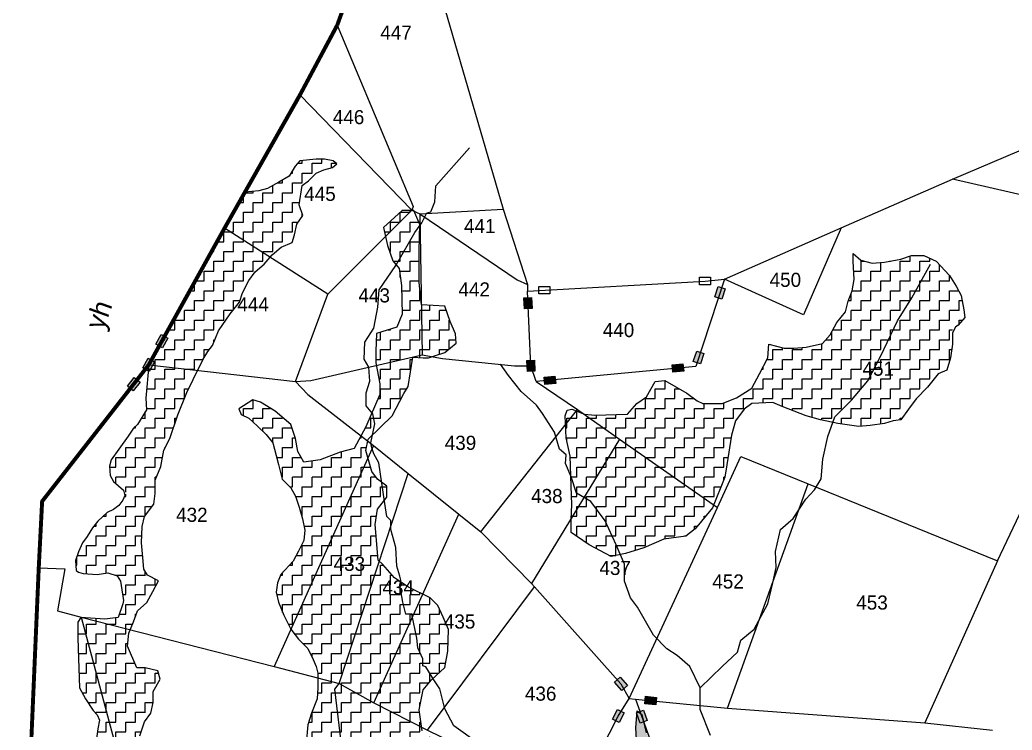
# Model space of a CAD drawing. Header units: metres. Extents: x 287585 to 289459, y 1999646 to 2003273.
# Drawn here: x 288270 to 288782, y 2002233 to 2002599 of the extents above; entities that cross this region are included whole.
import ezdxf
from ezdxf.enums import TextEntityAlignment as Align

# ---------------------------------------------------------------- set-up
doc = ezdxf.new("R2010")
doc.units = ezdxf.units.M
doc.header["$MEASUREMENT"] = 0
for name, color, linetype in [('LINE_WATER', 4, 'Continuous'), ('POLY_HATCH', 12, 'Continuous'), ('POLY_PARCEL', 6, 'Continuous'), ('SYM_STONE', 1, 'Continuous'), ('TEXT_MAPOUT', 7, 'Continuous'), ('TEXT_PARCEL', 7, 'Continuous'), ('V_BOUND_LINE', 7, 'Continuous')]:
    doc.layers.add(name, color=color, linetype=linetype)
doc.styles.add('TEXT_MAP', font='')
doc.styles.get('TEXT_MAP').set_extended_font_data('Kruti Dev 050')
pattern_1 = [(0, (287074.561, 1999435.934), (5.1625404, 5.1625404), [5.16254, -5.16254]), (90, (287079.7237, 1999435.934), (-5.1625404, 5.1625404), [5.16254, -5.16254])]

# ---------------------------------------------------------------- blocks, each defined once
blk = doc.blocks.new('STONESQUAREFILLED')
blk.add_hatch(color=256).paths.add_polyline_path([(0.7, -0.48), (0.7, 0.48), (-0.7, 0.48), (-0.7, -0.48)])
blk.add_lwpolyline([(-0.7, 0.48), (0.7, 0.48), (0.7, -0.48), (-0.7, -0.48)], close=True)
blk = doc.blocks.new('STONESQUARE')
blk.add_lwpolyline([(-0.7, 0.48), (0.7, 0.48), (0.7, -0.48), (-0.7, -0.48)], close=True)
blk = doc.blocks.new('9678')
at = {"layer": 'POLY_HATCH'}
h = blk.add_hatch(dxfattribs=at)
h.set_pattern_fill('ZIGZAG', color=256, scale=41.300323, style=0)
h.set_pattern_definition(pattern_1)
h.paths.add_polyline_path([(288495.49, 2002331.07), (288488.16, 2002335.95), (288482.05, 2002342.87), (288479.61, 2002345.31), (288477.98, 2002364.03), (288479.2, 2002372.17), (288484.06, 2002378.5), (288484.06, 2002384.2), (288479.18, 2002387.86), (288476.33, 2002391.93), (288473.07, 2002402.92), (288474.29, 2002409.03), (288486.91, 2002421.23), (288493.02, 2002433.04), (288495.46, 2002436.7), (288497.91, 2002452.16), (288503.2, 2002451.75), (288506.05, 2002451.75), (288509.72, 2002452.98), (288514.6, 2002454.6), (288520.71, 2002459.49), (288520.3, 2002464.37), (288517.45, 2002470.88), (288514.6, 2002479.02), (288502.38, 2002479.65), (288501.16, 2002491.45), (288501.16, 2002508.13), (288501.57, 2002521.97), (288498.31, 2002529.3), (288492.2, 2002529.3), (288482.43, 2002520.34), (288484.47, 2002510.98), (288487.32, 2002502.84), (288490.57, 2002498.77), (288491.8, 2002489.82), (288492.2, 2002474.76), (288489.35, 2002467.85), (288478.77, 2002464.59), (288478.36, 2002455.23), (288478.36, 2002449.13), (288480.39, 2002438.14), (288480.39, 2002432.44), (288473.06, 2002415.49), (288466.95, 2002404.09), (288459.62, 2002402.06), (288449.04, 2002397.99), (288440.48, 2002396.77), (288437.23, 2002402.47), (288436.01, 2002409.38), (288433.56, 2002416.71), (288425.42, 2002423.63), (288417.68, 2002428.51), (288413.61, 2002429.73), (288406.28, 2002424.85), (288407.5, 2002422), (288411.57, 2002419.96), (288416.05, 2002415.89), (288420.53, 2002411.42), (288424.2, 2002406.94), (288425.83, 2002400.43), (288427.05, 2002395.55), (288429.08, 2002387.82), (288433.56, 2002383.34), (288436.01, 2002378.86), (288438.04, 2002373.17), (288439.67, 2002367.06), (288440.89, 2002360.96), (288440.48, 2002355.67), (288437.63, 2002349.97), (288434.78, 2002344.68), (288428.27, 2002337.76), (288426.64, 2002333.28), (288425.83, 2002328.4), (288427.05, 2002323.11), (288429.9, 2002316.19), (288433.56, 2002308.87), (288437.63, 2002303.58), (288442.52, 2002298.69), (288445.37, 2002293), (288447.81, 2002287.5), (288447.81, 2002277.94), (288447.41, 2002272.24), (288444.53, 2002264.6), (288442.49, 2002258.5), (288441.68, 2002248.73), (288442.49, 2002241.81), (288444.93, 2002234.9), (288449.01, 2002229.61), (288454.3, 2002220.25), (288456.74, 2002214.96), (288459.18, 2002206.41), (288459.59, 2002198.27), (288457.96, 2002191.76), (288454.71, 2002188.51), (288446.15, 2002180.37), (288441.27, 2002176.7), (288437.2, 2002172.63), (288434.75, 2002164.09), (288430.68, 2002159.61), (288428.24, 2002155.95), (288425.8, 2002152.69), (288419.28, 2002151.47), (288411.14, 2002155.14), (288410.73, 2002157.98), (288405.03, 2002158.8), (288398.51, 2002157.58), (288392.41, 2002157.17), (288385.48, 2002159.21), (288381.41, 2002161.24), (288376.53, 2002167.75), (288372.86, 2002172.63), (288371.64, 2002176.3), (288366.35, 2002181.59), (288364.72, 2002186.47), (288363.5, 2002193.8), (288363.09, 2002200.31), (288363.09, 2002205.6), (288362.68, 2002212.51), (288359.02, 2002218.62), (288354.54, 2002223.91), (288350.87, 2002228.39), (288349.25, 2002233.27), (288349.25, 2002239.37), (288352.1, 2002247.11), (288354.13, 2002252.8), (288356.57, 2002260.13), (288359.83, 2002264.6), (288361.05, 2002270.3), (288361.05, 2002276), (288364.72, 2002282.51), (288363.5, 2002286.99), (288356.98, 2002288.61), (288352.5, 2002288.61), (288347.62, 2002300.01), (288348.38, 2002306.75), (288350.83, 2002312.85), (288352.86, 2002318.55), (288357.75, 2002323.03), (288361.01, 2002328.73), (288363.86, 2002334.42), (288358.16, 2002337.27), (288356.12, 2002340.53), (288355.71, 2002346.63), (288354.9, 2002354.36), (288355.31, 2002362.91), (288356.53, 2002368.2), (288361.41, 2002374.71), (288362.23, 2002380.41), (288362.23, 2002387.33), (288365.08, 2002394.65), (288366.71, 2002403.2), (288369.96, 2002409.3), (288374.02, 2002421.72), (288378.91, 2002433.53), (288382.16, 2002440.44), (288387.46, 2002451.02), (288389.9, 2002455.09), (288392.34, 2002458.35), (288395.6, 2002466.08), (288401.71, 2002475.03), (288406.59, 2002481.14), (288408.22, 2002486.02), (288411.48, 2002492.53), (288414.74, 2002497.01), (288419.62, 2002501.08), (288423.7, 2002505.96), (288428.58, 2002510.03), (288434.28, 2002512.47), (288435.5, 2002516.54), (288436.73, 2002522.24), (288439.98, 2002526.72), (288437.95, 2002532.41), (288439.58, 2002542.59), (288442.83, 2002545.03), (288446.9, 2002549.1), (288450.98, 2002550.73), (288455.46, 2002551.95), (288457.9, 2002553.98), (288455.86, 2002555.61), (288451.38, 2002556.42), (288446.9, 2002556.42), (288438.35, 2002555.61), (288435.91, 2002552.76), (288432.65, 2002547.47), (288427.36, 2002544.21), (288421.25, 2002540.96), (288416.77, 2002539.74), (288409.39, 2002538.96), (288398.72, 2002520.11), (288358.76, 2002448.07), (288357.27, 2002430.54), (288357.68, 2002424.44), (288352.8, 2002416.71), (288350.76, 2002414.67), (288347.91, 2002410.6), (288343.02, 2002403.69), (288338.95, 2002397.99), (288338.14, 2002394.73), (288338.54, 2002389.85), (288340.17, 2002386.59), (288347.04, 2002380.79), (288345.06, 2002376.83), (288343.02, 2002373.98), (288340.17, 2002371.94), (288336.92, 2002370.32), (288332.03, 2002365.84), (288329.18, 2002362.18), (288326.33, 2002357.7), (288323.89, 2002354.44), (288321.85, 2002349.56), (288320.22, 2002345.09), (288320.63, 2002339.79), (288321.85, 2002338.98), (288324.29, 2002338.17), (288331.62, 2002337.76), (288337.32, 2002338.57), (288342.21, 2002336.95), (288343.84, 2002334.1), (288344.65, 2002329.62), (288345.51, 2002323.64), (288342.62, 2002314.97), (288335.69, 2002314.16), (288323.07, 2002314.97), (288321.44, 2002312.53), (288321.44, 2002304.39), (288321.85, 2002293.4), (288322.26, 2002277.94), (288325.51, 2002272.24), (288329.59, 2002266.14), (288331.63, 2002263.82), (288332.85, 2002260.97), (288332.04, 2002256.49), (288331.22, 2002251.2), (288328.78, 2002247.13), (288324.71, 2002242.66), (288321.45, 2002239.81), (288317.79, 2002233.3), (288315.75, 2002228.01), (288315.34, 2002223.13), (288318.6, 2002221.9), (288320.64, 2002221.9), (288327.56, 2002223.53), (288332.1, 2002225.8), (288339.37, 2002224.35), (288341.81, 2002221.5), (288343.44, 2002218.24), (288343.85, 2002214.99), (288344.25, 2002209.7), (288343.03, 2002206.03), (288340.59, 2002201.15), (288336.11, 2002196.67), (288333.67, 2002193.42), (288332.45, 2002190.57), (288331.63, 2002184.47), (288332.04, 2002180.4), (288332.04, 2002176.73), (288332.15, 2002169.68), (288333.78, 2002164.39), (288338.67, 2002161.95), (288346.4, 2002158.29), (288358.21, 2002155.03), (288367.58, 2002150.96), (288374.09, 2002145.27), (288377.76, 2002139.16), (288381.01, 2002126.95), (288384.27, 2002124.1), (288401.37, 2002122.48), (288415.22, 2002122.07), (288418.88, 2002122.88), (288424.18, 2002126.14), (288426.21, 2002131.84), (288429.47, 2002142.01), (288436.39, 2002143.23), (288442.5, 2002141.6), (288448.61, 2002139.98), (288454.71, 2002131.84), (288462.45, 2002126.14), (288467.34, 2002127.77), (288473.85, 2002137.13), (288477.11, 2002143.23), (288477.11, 2002147.71), (288480.77, 2002159.92), (288488.51, 2002167.24), (288496.65, 2002169.68), (288507.65, 2002174.57), (288514.98, 2002180.67), (288519.05, 2002187.18), (288522.31, 2002198.17), (288531.26, 2002204.68), (288534.93, 2002214.45), (288533.3, 2002221.36), (288525.97, 2002227.06), (288519.05, 2002231.94), (288513.4, 2002243.58), (288511.77, 2002248.05), (288502.82, 2002255.38), (288501.19, 2002266.36), (288503.22, 2002276.95), (288507.7, 2002282.24), (288514.63, 2002288.75), (288516.25, 2002297.29), (288516.66, 2002308.69), (288513.81, 2002315.2), (288510.96, 2002321.3), (288506.89, 2002325.37)])
h = blk.add_hatch(dxfattribs=at)
h.set_pattern_fill('ZIGZAG', color=256, scale=41.300323, style=0)
h.set_pattern_definition(pattern_1)
h.paths.add_polyline_path([(288662.17, 2002388.98), (288663.17, 2002395.52), (288665.69, 2002411.11), (288667.7, 2002418.66), (288672.24, 2002424.69), (288676.26, 2002427.71), (288687.34, 2002428.22), (288692.37, 2002426.2), (288704.95, 2002421.17), (288712.5, 2002419.16), (288721.57, 2002417.15), (288732.64, 2002415.64), (288738.68, 2002416.14), (288746.23, 2002417.15), (288750.76, 2002418.66), (288754.79, 2002419.16), (288758.81, 2002424.69), (288762.84, 2002430.23), (288768.88, 2002436.27), (288774.42, 2002443.31), (288778.95, 2002445.32), (288780.96, 2002451.86), (288781.97, 2002458.9), (288781.97, 2002466.95), (288784.99, 2002468.97), (288788.51, 2002472.99), (288788.01, 2002477.01), (288786.5, 2002484.56), (288783.98, 2002489.59), (288780.46, 2002495.13), (288773.41, 2002502.67), (288766.87, 2002505.69), (288760.32, 2002505.69), (288754.79, 2002503.68), (288746.23, 2002502.17), (288739.69, 2002501.67), (288733.65, 2002503.17), (288729.62, 2002506.7), (288729.62, 2002502.67), (288730.12, 2002493.11), (288729.12, 2002487.08), (288727.1, 2002481.54), (288725.59, 2002476.01), (288721.06, 2002470.47), (288717.54, 2002463.93), (288713.51, 2002459.41), (288704.95, 2002457.39), (288698.41, 2002456.89), (288693.38, 2002456.89), (288685.32, 2002458.9), (288684.82, 2002451.86), (288680.29, 2002443.31), (288676.26, 2002435.76), (288668.21, 2002430.73), (288660.66, 2002427.71), (288650.59, 2002427.71), (288647.57, 2002429.22), (288642.03, 2002433.25), (288630.46, 2002439.79), (288625.42, 2002439.28), (288620.89, 2002431.23), (288615.86, 2002427.71), (288610.82, 2002422.18), (288593.71, 2002421.68), (288588.17, 2002422.18), (288581.63, 2002424.69), (288579.11, 2002424.19), (288578.11, 2002421.17), (288578.61, 2002409.6), (288580.62, 2002400.04), (288581.13, 2002384.45), (288581.63, 2002374.39), (288581.13, 2002366.84), (288581.13, 2002359.8), (288590.69, 2002353.26), (288602.27, 2002347.22), (288609.82, 2002348.73), (288619.38, 2002351.75), (288629.95, 2002356.28), (288641.53, 2002357.79), (288646.56, 2002361.81), (288655.62, 2002372.88)])
h = blk.add_hatch(dxfattribs=at)
h.set_pattern_fill('ZIGZAG', color=256, scale=41.300323, style=0)
h.set_pattern_definition(pattern_1)
h.paths.add_polyline_path([(288958.32, 2002208.37), (288953.7, 2002214.92), (288948.31, 2002222.61), (288941.26, 2002236.58), (288939.34, 2002230.04), (288936.26, 2002226.96), (288931.64, 2002224.26), (288926.24, 2002223.49), (288918.54, 2002223.88), (288912.38, 2002226.19), (288905.83, 2002228.88), (288897.36, 2002231.96), (288892.74, 2002232.35), (288890.05, 2002230.42), (288886.96, 2002226.19), (288881.96, 2002223.88), (288876.18, 2002222.72), (288867.71, 2002222.72), (288856.16, 2002225.8), (288846.14, 2002228.5), (288836.9, 2002230.04), (288826.5, 2002230.81), (288816.88, 2002230.04), (288808.02, 2002228.11), (288798.01, 2002228.11), (288793, 2002225.8), (288785.68, 2002220.8), (288772.21, 2002220.03), (288760.65, 2002221.57), (288750.25, 2002225.03), (288746.4, 2002229.27), (288743.71, 2002233.12), (288739.65, 2002240.05), (288737.34, 2002236.2), (288733.87, 2002233.5), (288730.02, 2002231.19), (288727.32, 2002230.81), (288720.78, 2002230.42), (288716.93, 2002228.11), (288710.77, 2002225.8), (288701.14, 2002225.42), (288693.82, 2002227.34), (288689.2, 2002229.65), (288682.27, 2002231.19), (288681.11, 2002223.88), (288676.11, 2002220.03), (288664.94, 2002219.26), (288645.3, 2002222.73), (288634.9, 2002230.42), (288631.05, 2002233.89), (288627.97, 2002241.97), (288620.65, 2002254.29), (288618.34, 2002263.91), (288616.03, 2002265.83), (288615.26, 2002256.98), (288616.03, 2002244.66), (288616.42, 2002233.12), (288616.8, 2002225.8), (288615.26, 2002219.26), (288613.72, 2002215.41), (288610.26, 2002211.18), (288604.86, 2002208.87), (288602.55, 2002207.72), (288597.93, 2002208.49), (288598.7, 2002204.64), (288599.47, 2002199.63), (288599.47, 2002189.24), (288599.02, 2002181.73), (288598.25, 2002176.73), (288594.01, 2002175.19), (288587.85, 2002177.11), (288583.23, 2002175.96), (288585.16, 2002169.8), (288585.93, 2002160.56), (288578.23, 2002159.02), (288571.68, 2002161.33), (288567.83, 2002159.79), (288570.14, 2002149.79), (288570.52, 2002145.17), (288569.75, 2002142.09), (288567.06, 2002140.93), (288564.75, 2002139.78), (288563.59, 2002138.62), (288565.9, 2002135.93), (288569.37, 2002133.24), (288571.68, 2002128.62), (288571.68, 2002123.61), (288570.52, 2002120.15), (288568.6, 2002114.76), (288566.86, 2002109.57), (288561.67, 2002104.37), (288556.66, 2002102.45), (288553.58, 2002102.45), (288550.88, 2002101.68), (288553.96, 2002097.83), (288558.97, 2002092.05), (288560.13, 2002084.74), (288559.36, 2002077.43), (288555.46, 2002072.98), (288550.5, 2002072.43), (288537.4, 2002075.12), (288540.87, 2002070.89), (288547.03, 2002067.81), (288552.81, 2002066.27), (288556.27, 2002065.5), (288561.28, 2002064.73), (288562.82, 2002059.73), (288562.05, 2002053.95), (288560.13, 2002047.41), (288552.81, 2002044.72), (288546.65, 2002043.95), (288530.86, 2002043.95), (288521.94, 2002041.02), (288512.31, 2002032.94), (288509.61, 2002027.17), (288507.3, 2002020.62), (288506.53, 2002013.31), (288510.77, 2002008.69), (288514.23, 2002006), (288523.09, 2002002.92), (288526.17, 2001999.46), (288527.71, 2001995.22), (288525.4, 2001991.37), (288520.01, 2001987.53), (288515, 2001984.06), (288513.85, 2001980.98), (288520.39, 2001970.98), (288522.71, 2001963.28), (288523.86, 2001954.43), (288522.32, 2001948.27), (288519.24, 2001943.65), (288510.77, 2001942.5), (288497.29, 2001942.11), (288493.82, 2001942.88), (288486.12, 2001943.65), (288473.41, 2001946.34), (288468.79, 2001947.11), (288470.72, 2001941.73), (288472.64, 2001935.18), (288472.64, 2001926.72), (288469.56, 2001919.4), (288466.87, 2001919.02), (288459.55, 2001924.41), (288453.39, 2001933.26), (288451.08, 2001943.65), (288447.61, 2001949.04), (288442.6, 2001950.19), (288439.14, 2001946.34), (288432.59, 2001941.73), (288429.51, 2001940.19), (288426.05, 2001940.57), (288423.74, 2001942.88), (288420.65, 2001945.96), (288419.45, 2001943.16), (288417.14, 2001941.24), (288414.83, 2001938.16), (288412.9, 2001934.69), (288407.89, 2001932), (288405.2, 2001929.3), (288401.35, 2001925.46), (288401.73, 2001920.84), (288403.66, 2001913.91), (288404.43, 2001909.68), (288414.06, 2001904.29), (288421.76, 2001898.13), (288429.46, 2001898.51), (288436.97, 2001902.72), (288451.22, 2001904.65), (288458.15, 2001905.42), (288471.63, 2001903.88), (288483.56, 2001898.49), (288488.57, 2001892.33), (288495.89, 2001881.17), (288506.28, 2001873.09), (288513.6, 2001869.62), (288521.3, 2001867.31), (288537.48, 2001870.39), (288545.56, 2001871.16), (288552.88, 2001876.55), (288552.88, 2001886.56), (288552.88, 2001891.95), (288553.27, 2001903.88), (288552.11, 2001910.03), (288550.19, 2001915.42), (288550.19, 2001921.2), (288556.35, 2001921.97), (288562.51, 2001921.97), (288574.06, 2001921.97), (288581.38, 2001921.58), (288591.39, 2001923.12), (288596.78, 2001924.28), (288602.17, 2001925.43), (288606.02, 2001928.51), (288609.88, 2001933.51), (288611.8, 2001937.36), (288613.73, 2001941.59), (288616.42, 2001945.06), (288616.42, 2001953.14), (288616.42, 2001957.37), (288614.81, 2001964.14), (288611.73, 2001970.29), (288603.64, 2001978.38), (288599.41, 2001981.84), (288594.4, 2001989.92), (288591.32, 2001999.16), (288589.01, 2002004.93), (288586.31, 2002014.94), (288584, 2002023.41), (288581.69, 2002028.8), (288579, 2002034.57), (288576.3, 2002038.8), (288573.61, 2002042.65), (288571.68, 2002049.19), (288569.55, 2002056.1), (288571.3, 2002061.89), (288572.45, 2002066.9), (288580.15, 2002069.59), (288586.31, 2002069.21), (288591.71, 2002063.05), (288600.18, 2002062.66), (288604.8, 2002063.82), (288610.96, 2002066.13), (288616.35, 2002066.51), (288619.05, 2002068.05), (288621.36, 2002071.52), (288624.82, 2002075.37), (288628.29, 2002081.14), (288628.3, 2002089.79), (288624.06, 2002097.49), (288619.44, 2002101.73), (288614.05, 2002105.19), (288611.35, 2002108.27), (288608.27, 2002111.73), (288605.58, 2002119.81), (288602.5, 2002125.2), (288598.26, 2002134.44), (288594.03, 2002138.67), (288588.63, 2002145.99), (288587.09, 2002155.99), (288589.4, 2002161), (288590.94, 2002164.08), (288597.11, 2002166.38), (288608.66, 2002164.85), (288615.59, 2002162.54), (288626.37, 2002160.23), (288636.63, 2002158.34), (288643.95, 2002156.8), (288646.26, 2002157.57), (288648.96, 2002166.42), (288648.96, 2002174.12), (288649.39, 2002188.33), (288658.58, 2002199.52), (288666.67, 2002201.06), (288671.68, 2002200.68), (288680.53, 2002197.98), (288685.15, 2002195.29), (288687.85, 2002191.44), (288690.55, 2002185.67), (288694.01, 2002180.67), (288696.71, 2002172.2), (288700.17, 2002163.73), (288709.42, 2002153.34), (288715.96, 2002148.72), (288727.52, 2002147.95), (288735.22, 2002151.41), (288738.68, 2002156.42), (288741.38, 2002161.42), (288747.93, 2002170.66), (288752.16, 2002174.89), (288757.55, 2002181.82), (288764.87, 2002186.82), (288769.11, 2002186.44), (288774.5, 2002180.67), (288774.88, 2002175.66), (288773.34, 2002171.43), (288771.03, 2002163.35), (288767.57, 2002160.65), (288763.71, 2002156.42), (288766.03, 2002149.11), (288771.42, 2002139.1), (288770.65, 2002131.79), (288766.41, 2002125.24), (288766.41, 2002117.93), (288767.24, 2002109.67), (288772.24, 2002100.82), (288780.33, 2002094.28), (288784.95, 2002091.97), (288790.73, 2002088.12), (288793.43, 2002080.04), (288793.81, 2002075.03), (288793.04, 2002064.64), (288792.27, 2002059.25), (288789.19, 2002053.86), (288786.88, 2002051.94), (288784.57, 2002048.09), (288784.95, 2002044.24), (288787.26, 2002040.01), (288789.19, 2002036.54), (288790.34, 2002029.62), (288789.19, 2002026.15), (288788.42, 2002020), (288789.96, 2002018.46), (288794.97, 2002017.69), (288801.13, 2002018.46), (288806.9, 2002021.92), (288808.06, 2002022.69), (288807.29, 2002031.93), (288806.9, 2002049.63), (288807.29, 2002056.17), (288807.67, 2002061.18), (288809.98, 2002066.95), (288815.38, 2002075.42), (288826.16, 2002081.19), (288836.94, 2002088.89), (288843.18, 2002095.22), (288843.95, 2002098.68), (288844.33, 2002104.46), (288846.26, 2002111.38), (288849.72, 2002116.39), (288852.03, 2002120.24), (288855.5, 2002122.55), (288860.12, 2002124.47), (288864.74, 2002129.86), (288865.51, 2002134.09), (288868.59, 2002141.4), (288873.22, 2002144.48), (288877.07, 2002148.72), (288876.68, 2002151.03), (288880.53, 2002153.72), (288884.46, 2002153.72), (288890.93, 2002151.03), (288894.01, 2002146.79), (288902.1, 2002143.71), (288912.5, 2002139.1), (288924.05, 2002134.86), (288928.28, 2002132.55), (288934.45, 2002131.4), (288937.91, 2002132.17), (288940.99, 2002133.71), (288947.15, 2002138.33), (288953.7, 2002143.71), (288960.63, 2002149.87), (288963.71, 2002154.87), (288965.25, 2002159.49), (288966.41, 2002170.27), (288967.95, 2002180.28), (288968.33, 2002189.9), (288964.48, 2002196.44)])
at = {"layer": 'LINE_WATER'}
for points in [[(288480.03, 2002487.64), (288488.81, 2002500.47), (288498.88, 2002517.72), (288502.55, 2002522.96), (288505.17, 2002528.21), (288507.27, 2002528.73), (288509.37, 2002533.98), (288509.89, 2002542.37), (288527.73, 2002562.3)], [(288654.48, 2002252.86), (288649.13, 2002266.67), (288649.08, 2002278.09), (288660.67, 2002289.22), (288668.7, 2002296.8), (288670.48, 2002303.04), (288677.61, 2002308.83), (288684.75, 2002322.19), (288687.42, 2002333.33), (288689.2, 2002341.35), (288688.76, 2002349.82), (288691.43, 2002361.4), (288698.12, 2002367.2), (288704.81, 2002377.44), (288709.27, 2002382.34), (288712.83, 2002388.14), (288713.72, 2002398.38), (288716.4, 2002410.41), (288719.97, 2002420.66), (288728.88, 2002429.57), (288737.43, 2002439.64), (288744.11, 2002452.56), (288753.03, 2002471.27), (288760.61, 2002483.3), (288770.42, 2002501.13)], [(288532.45, 2002248.64), (288519.34, 2002258.08), (288514.61, 2002267), (288511.99, 2002277.49), (288508.84, 2002282.21), (288504.65, 2002289.03), (288503.08, 2002289.55), (288503.08, 2002293.22), (288500.45, 2002298.99), (288499.93, 2002304.24), (288497.31, 2002316.83), (288494.16, 2002316.83), (288492.59, 2002323.12), (288491.01, 2002332.04), (288491.54, 2002334.66), (288491.01, 2002336.76), (288489.44, 2002342), (288488.91, 2002351.97), (288486.29, 2002361.41), (288486.29, 2002366.13), (288484.19, 2002368.23), (288483.14, 2002375.05), (288480, 2002396.55), (288477.37, 2002401.27), (288476.33, 2002404.42), (288475.8, 2002407.04), (288477.9, 2002417.01), (288476.85, 2002422.26), (288473.18, 2002426.45), (288473.18, 2002433.27), (288475.28, 2002439.56), (288474.75, 2002446.91), (288472.13, 2002451.1), (288472.65, 2002460.02), (288477.37, 2002467.36), (288479.47, 2002478.38), (288480.03, 2002487.64)], [(288649.08, 2002278.09), (288643.68, 2002289.24), (288636.99, 2002295.03), (288631.64, 2002298.59), (288624.51, 2002305.72), (288616.04, 2002320.43), (288612.47, 2002325.33), (288609.35, 2002334.24), (288609.35, 2002343.15), (288604.89, 2002353.4), (288599.1, 2002365.87), (288591.52, 2002376.12), (288583.94, 2002380.58), (288581.26, 2002389.04), (288578.14, 2002396.17), (288578.59, 2002400.63), (288575.02, 2002403.75), (288572.35, 2002412.66), (288566.11, 2002422.46), (288562.98, 2002426.91), (288554.96, 2002434.04), (288548.27, 2002442.51), (288543.92, 2002448.4)]]:
    blk.add_lwpolyline(points, dxfattribs=at)
at = {"layer": 'POLY_HATCH'}
for points in [[(288502.82, 2002255.38), (288501.19, 2002266.36), (288503.22, 2002276.95), (288507.7, 2002282.24), (288514.63, 2002288.75), (288516.25, 2002297.29), (288516.66, 2002308.69), (288513.81, 2002315.2), (288510.96, 2002321.3), (288506.89, 2002325.37), (288495.49, 2002331.07), (288488.16, 2002335.95), (288482.05, 2002342.87), (288479.61, 2002345.31), (288477.98, 2002364.03), (288479.2, 2002372.17), (288484.06, 2002378.5), (288484.06, 2002384.2), (288479.18, 2002387.86), (288476.33, 2002391.93), (288473.07, 2002402.92), (288474.29, 2002409.03), (288486.91, 2002421.23), (288493.02, 2002433.04), (288495.46, 2002436.7), (288497.91, 2002452.16), (288503.2, 2002451.75), (288506.05, 2002451.75), (288509.72, 2002452.98), (288514.6, 2002454.6), (288520.71, 2002459.49), (288520.3, 2002464.37), (288517.45, 2002470.88), (288514.6, 2002479.02), (288502.38, 2002479.65), (288501.16, 2002491.45), (288501.16, 2002508.13), (288501.57, 2002521.97), (288498.31, 2002529.3), (288492.2, 2002529.3), (288482.43, 2002520.34), (288484.47, 2002510.98), (288487.32, 2002502.84), (288490.57, 2002498.77), (288491.8, 2002489.82), (288492.2, 2002474.76), (288489.35, 2002467.85), (288478.77, 2002464.59), (288478.36, 2002455.23), (288478.36, 2002449.13), (288480.39, 2002438.14), (288480.39, 2002432.44), (288473.06, 2002415.49), (288466.95, 2002404.09), (288459.62, 2002402.06), (288449.04, 2002397.99), (288440.48, 2002396.77), (288437.23, 2002402.47), (288436.01, 2002409.38), (288433.56, 2002416.71), (288425.42, 2002423.63), (288417.68, 2002428.51), (288413.61, 2002429.73), (288406.28, 2002424.85), (288407.5, 2002422), (288411.57, 2002419.96), (288416.05, 2002415.89), (288420.53, 2002411.42), (288424.2, 2002406.94), (288425.83, 2002400.43), (288427.05, 2002395.55), (288429.08, 2002387.82), (288433.56, 2002383.34), (288436.01, 2002378.86), (288438.04, 2002373.17), (288439.67, 2002367.06), (288440.89, 2002360.96), (288440.48, 2002355.67), (288437.63, 2002349.97), (288434.78, 2002344.68), (288428.27, 2002337.76), (288426.64, 2002333.28), (288425.83, 2002328.4), (288427.05, 2002323.11), (288429.9, 2002316.19), (288433.56, 2002308.87), (288437.63, 2002303.58), (288442.52, 2002298.69), (288445.37, 2002293), (288447, 2002289.33), (288447.81, 2002285.67), (288447.81, 2002277.94), (288447.41, 2002272.24), (288444.53, 2002264.6), (288442.49, 2002258.5), (288441.68, 2002248.73)], [(288354.13, 2002252.8), (288356.57, 2002260.13), (288359.83, 2002264.6), (288361.05, 2002270.3), (288361.05, 2002276), (288364.72, 2002282.51), (288363.5, 2002286.99), (288356.98, 2002288.61), (288352.5, 2002288.61), (288347.62, 2002300.01), (288348.38, 2002306.75), (288350.83, 2002312.85), (288352.86, 2002318.55), (288357.75, 2002323.03), (288361.01, 2002328.73), (288363.86, 2002334.42), (288358.16, 2002337.27), (288356.12, 2002340.53), (288355.71, 2002346.63), (288354.9, 2002354.36), (288355.31, 2002362.91), (288356.53, 2002368.2), (288361.41, 2002374.71), (288362.23, 2002380.41), (288362.23, 2002387.33), (288365.08, 2002394.65), (288366.71, 2002403.2), (288369.96, 2002409.3), (288374.02, 2002421.72), (288378.91, 2002433.53), (288382.16, 2002440.44), (288387.46, 2002451.02), (288389.9, 2002455.09), (288392.34, 2002458.35), (288395.6, 2002466.08), (288401.71, 2002475.03), (288406.59, 2002481.14), (288408.22, 2002486.02), (288411.48, 2002492.53), (288414.74, 2002497.01), (288419.62, 2002501.08), (288423.7, 2002505.96), (288428.58, 2002510.03), (288434.28, 2002512.47), (288435.5, 2002516.54), (288436.73, 2002522.24), (288439.98, 2002526.72), (288437.95, 2002532.41), (288439.58, 2002542.59), (288442.83, 2002545.03), (288446.9, 2002549.1), (288450.98, 2002550.73), (288455.46, 2002551.95), (288457.9, 2002553.98), (288455.86, 2002555.61), (288451.38, 2002556.42), (288446.9, 2002556.42), (288438.35, 2002555.61), (288435.91, 2002552.76), (288432.65, 2002547.47), (288427.36, 2002544.21), (288421.25, 2002540.96), (288416.77, 2002539.74), (288409.39, 2002538.96), (288398.72, 2002520.11), (288358.76, 2002448.07), (288357.27, 2002430.54), (288357.68, 2002424.44), (288352.8, 2002416.71), (288350.76, 2002414.67), (288347.91, 2002410.6), (288343.02, 2002403.69), (288338.95, 2002397.99), (288338.14, 2002394.73), (288338.54, 2002389.85), (288340.17, 2002386.59), (288345.47, 2002382.12), (288346.28, 2002379.27), (288345.06, 2002376.83), (288343.02, 2002373.98), (288340.17, 2002371.94), (288336.92, 2002370.32), (288332.03, 2002365.84), (288329.18, 2002362.18), (288326.33, 2002357.7), (288323.89, 2002354.44), (288321.85, 2002349.56), (288320.22, 2002345.09), (288320.63, 2002339.79), (288321.85, 2002338.98), (288324.29, 2002338.17), (288331.62, 2002337.76), (288337.32, 2002338.57), (288342.21, 2002336.95), (288343.84, 2002334.1), (288344.65, 2002329.62), (288345.47, 2002323.92), (288345.06, 2002322.3), (288342.62, 2002314.97), (288335.69, 2002314.16), (288323.07, 2002314.97), (288321.44, 2002312.53), (288321.44, 2002304.39), (288321.85, 2002293.4), (288322.26, 2002277.94), (288325.51, 2002272.24), (288329.59, 2002266.14), (288331.63, 2002263.82), (288332.85, 2002260.97), (288332.04, 2002256.49), (288331.22, 2002251.2)], [(288685.32, 2002458.9), (288693.38, 2002456.89), (288698.41, 2002456.89), (288704.95, 2002457.39), (288713.51, 2002459.41), (288717.54, 2002463.93), (288721.06, 2002470.47), (288725.59, 2002476.01), (288727.1, 2002481.54), (288729.12, 2002487.08), (288730.12, 2002493.11), (288729.62, 2002502.67), (288729.62, 2002506.7), (288733.65, 2002503.17), (288739.69, 2002501.67), (288746.23, 2002502.17), (288754.79, 2002503.68), (288760.32, 2002505.69), (288766.87, 2002505.69), (288773.41, 2002502.67), (288780.46, 2002495.13), (288783.98, 2002489.59), (288786.5, 2002484.56), (288788.01, 2002477.01), (288788.51, 2002472.99), (288784.99, 2002468.97), (288783.48, 2002467.96), (288781.97, 2002464.94), (288781.97, 2002458.9), (288780.96, 2002451.86), (288778.95, 2002445.32), (288774.42, 2002443.31), (288768.88, 2002436.27), (288762.84, 2002430.23), (288758.81, 2002424.69), (288754.79, 2002419.16), (288750.76, 2002418.66), (288746.23, 2002417.15), (288738.68, 2002416.14), (288732.64, 2002415.64), (288721.57, 2002417.15), (288712.5, 2002419.16), (288704.95, 2002421.17), (288692.37, 2002426.2), (288687.34, 2002428.22), (288676.26, 2002427.71), (288672.24, 2002424.69), (288667.7, 2002418.66), (288665.69, 2002411.11), (288663.17, 2002395.52), (288662.17, 2002388.98), (288655.62, 2002372.88), (288646.56, 2002361.81), (288641.53, 2002357.79), (288629.95, 2002356.28), (288619.38, 2002351.75), (288609.82, 2002348.73), (288602.27, 2002347.22), (288590.69, 2002353.26), (288581.13, 2002359.8), (288581.13, 2002366.84), (288581.63, 2002374.39), (288581.13, 2002384.45), (288580.62, 2002400.04), (288578.61, 2002409.6), (288578.11, 2002421.17), (288579.11, 2002424.19), (288581.63, 2002424.69), (288588.17, 2002422.18), (288593.71, 2002421.68), (288610.82, 2002422.18), (288615.86, 2002427.71), (288620.89, 2002431.23), (288625.42, 2002439.28), (288630.46, 2002439.79), (288642.03, 2002433.25), (288647.57, 2002429.22), (288650.59, 2002427.71), (288660.66, 2002427.71), (288668.21, 2002430.73), (288676.26, 2002435.76), (288680.29, 2002443.31), (288684.82, 2002451.86), (288685.32, 2002458.9)], [(288616.03, 2002244.66), (288615.26, 2002256.98), (288616.03, 2002265.83), (288618.34, 2002263.91), (288620.65, 2002254.29)]]:
    blk.add_lwpolyline(points, dxfattribs=at)
at = {"layer": 'POLY_PARCEL'}
for points in [[(288490.18, 2002717.32), (288496.08, 2002699.65), (288545.33, 2002530.01)], [(288458.04, 2002626.98), (288497.93, 2002531.52), (288497.28, 2002529.53)], [(288497.28, 2002529.53), (288438.42, 2002590.25)], [(288781.95, 2002545.81), (288851.04, 2002575.2)], [(288723.3, 2002520.19), (288781.95, 2002545.81)], [(288886.77, 2002521.79), (288781.95, 2002545.81)], [(288501.51, 2002527.63), (288545.33, 2002530.01)], [(288545.33, 2002530.01), (288558.18, 2002490.44)], [(288453.02, 2002485.29), (288497.28, 2002529.53)], [(288497.28, 2002529.53), (288501.51, 2002527.63)], [(288501.51, 2002527.63), (288552.7, 2002492.82), (288558.18, 2002490.44)], [(288501.51, 2002527.63), (288502.67, 2002453.31)], [(288453.02, 2002485.29), (288398.72, 2002520.11)], [(288723.3, 2002520.19), (288703.59, 2002474.51), (288662, 2002493.27)], [(288662, 2002493.27), (288723.3, 2002520.19)], [(288805.62, 2002344.97), (288830.52, 2002397.36), (288886.77, 2002521.79)], [(288558.18, 2002486.9), (288651.73, 2002492.21), (288662, 2002493.27)], [(288558.18, 2002490.44), (288558.18, 2002486.9)], [(288662, 2002493.27), (288646.77, 2002447.31), (288562.74, 2002439.24)], [(288435.98, 2002439.26), (288453.02, 2002485.29)], [(288560.04, 2002447.61), (288558.18, 2002486.9)], [(288435.98, 2002439.26), (288444.05, 2002439.86), (288502.67, 2002453.31)], [(288502.67, 2002453.31), (288513.43, 2002451.52), (288551.41, 2002447.63), (288560.04, 2002447.61)], [(288358.76, 2002448.07), (288435.98, 2002439.26)], [(288562.74, 2002439.24), (288560.04, 2002447.61)], [(288435.98, 2002439.26), (288442.64, 2002432.51), (288477.04, 2002405.61)], [(288562.74, 2002439.24), (288584.46, 2002424.53)], [(288533.56, 2002360.17), (288584.46, 2002424.53)], [(288584.46, 2002424.53), (288606.63, 2002409.03)], [(288477.04, 2002405.61), (288424.89, 2002289.22)], [(288477.04, 2002405.61), (288495.31, 2002390.92)], [(288606.63, 2002409.03), (288560.26, 2002332.92)], [(288606.63, 2002409.03), (288658.17, 2002373)], [(288658.17, 2002373), (288670.59, 2002399.89), (288706, 2002385.49)], [(288458.98, 2002280.25), (288495.31, 2002390.92)], [(288495.31, 2002390.92), (288522.06, 2002369.42)], [(288663.43, 2002267.35), (288706, 2002385.49)], [(288706, 2002385.49), (288805.62, 2002344.97)], [(288477.22, 2002270.09), (288522.06, 2002369.42)], [(288522.06, 2002369.42), (288533.56, 2002360.17)], [(288611.69, 2002272.43), (288658.17, 2002373)], [(288533.56, 2002360.17), (288560.26, 2002332.92)], [(288805.62, 2002344.97), (288767.37, 2002259.59)], [(288300.88, 2002341.27), (288314.68, 2002340.61), (288310.72, 2002318.61), (288323.21, 2002315.22)], [(288560.26, 2002332.92), (288561.97, 2002331.18)], [(288505.63, 2002255.74), (288561.97, 2002331.18)], [(288561.97, 2002331.18), (288607.43, 2002280.07), (288611.69, 2002272.43)], [(288323.21, 2002315.22), (288355.71, 2002193.61)], [(288323.21, 2002315.22), (288424.89, 2002289.22)], [(288424.89, 2002289.22), (288458.98, 2002280.25)], [(288470.16, 2002157.36), (288470.86, 2002160.53), (288456.77, 2002277.38), (288458.98, 2002280.25)], [(288458.98, 2002280.25), (288477.22, 2002270.09)], [(288477.22, 2002270.09), (288505.63, 2002255.74)], [(288582.98, 2002218.03), (288606.01, 2002263.16), (288611.69, 2002272.43)], [(288611.69, 2002272.43), (288614.99, 2002272.11)], [(288614.99, 2002272.11), (288642.87, 2002194.95)], [(288614.99, 2002272.11), (288663.43, 2002267.35)], [(288663.43, 2002267.35), (288767.37, 2002259.59)], [(288767.37, 2002259.59), (288802.96, 2002255.7)], [(288505.63, 2002255.74), (288582.98, 2002218.03)]]:
    blk.add_lwpolyline(points, dxfattribs=at)
at = {"layer": 'V_BOUND_LINE', "const_width": 2.07}
for points in [[(288458.04, 2002626.98), (288484.83, 2002701.27), (288490.18, 2002717.32)], [(288438.42, 2002590.25), (288458.04, 2002626.98)], [(288398.72, 2002520.11), (288438.42, 2002590.25)], [(288358.76, 2002448.07), (288398.72, 2002520.11)], [(288300.88, 2002341.27), (288302.66, 2002376.22), (288358.76, 2002448.07)], [(288291.96, 2002227.01), (288291.96, 2002232.35), (288296.95, 2002250.19), (288300.88, 2002341.27)]]:
    blk.add_lwpolyline(points, dxfattribs=at)
at = {"layer": 'SYM_STONE', "xscale": 4.130032322857219, "yscale": 4.130032322857219, "zscale": 4.130032322857219}
for p in [(288651.73, 2002492.21), (288567.02, 2002487.4)]:
    blk.add_blockref('STONESQUARE', p, dxfattribs=at)
at = {"layer": 'SYM_STONE'}
for p, xscale, yscale, zscale, rotation in [((288659.58, 2002485.96), 4.130032322857219, 4.130032322857219, 4.130032322857219, 251.6661155394638), ((288558.48, 2002480.61), 4.130032322857219, 4.130032322857219, 4.130032322857219, 272.7177559268904), ((288365.69, 2002460.57), 4.130032322857219, 4.130032322857219, 4.130032322857219, 60.9807354154901), ((288358.76, 2002448.07), 4.130032322857219, 4.130032322857219, 4.130032322857219, 60.98073541549012), ((288648.31, 2002451.94), 4.130032322857219, 4.130032322857219, 4.130032322857219, 71.66611553946362), ((288560.04, 2002447.61), 4.130032322857219, 4.130032322857219, 4.130032322857219, 92.71775592689097), ((288637.39, 2002446.41), 4.130032322857218, 4.130032322857218, 4.130032322857218, 185.4855544721525), ((288350.88, 2002437.99), 4.130032322857219, 4.130032322857219, 4.130032322857219, 232.0236566176384), ((288570, 2002439.94), 4.130032322857219, 4.130032322857219, 4.130032322857219, 5.48555447215183), ((288607.43, 2002280.07), 4.130032322857219, 4.130032322857219, 4.130032322857219, 131.6485982914828), ((288623.11, 2002271.31), 4.130032322857219, 4.130032322857219, 4.130032322857219, 354.3907536214296), ((288606.01, 2002263.16), 4.130032322857219, 4.130032322857219, 4.130032322857219, 242.9691607763177), ((288618.36, 2002262.77), 4.130032322857218, 4.130032322857218, 4.130032322857218, 289.8684439807647)]:
    blk.add_blockref('STONESQUAREFILLED', p, dxfattribs=dict(at, xscale=xscale, yscale=yscale, zscale=zscale, rotation=rotation))
at = {"layer": 'TEXT_MAPOUT', "style": 'TEXT_MAP'}
blk.add_text('yh     ', height=10.325, rotation=70.339, dxfattribs=at).set_placement((288334.89, 2002465.92))
at = {"layer": 'TEXT_PARCEL', "style": 'TEXT_MAP'}
for s, p in [('447', (288488.99, 2002623.07)), ('446', (288464.01, 2002578.56)), ('445', (288448.94, 2002538.1)), ('441', (288533.09, 2002521.2)), ('450', (288693.98, 2002492.87)), ('443', (288477.49, 2002484.68)), ('442', (288530.16, 2002487.87)), ('444', (288413.74, 2002479.94)), ('440', (288606.13, 2002466.43)), ('451', (288742.9, 2002446.02)), ('439', (288522.92, 2002407.04)), ('438', (288568.4, 2002379.01)), ('432', (288381.5, 2002369.14)), ('433', (288464.41, 2002343.32)), ('437', (288604.37, 2002341.16)), ('452', (288663.81, 2002334.03)), ('434', (288490.13, 2002330.88)), ('453', (288739.6, 2002322.93)), ('435', (288522.45, 2002312.94)), ('436', (288565.13, 2002274.96))]:
    blk.add_text(s, height=7.434, dxfattribs=at).set_placement(p, align=Align.MIDDLE)
blk = doc.blocks.new('3147')
at = {"xscale": 0.9782491687043918, "yscale": 0.9782491687043918, "zscale": 0.9782491687043918}
blk.add_blockref('9678', (6250.14, 43527.99), dxfattribs=at)

msp = doc.modelspace()

# ---------------------------------------------------------------- block references
msp.add_blockref('3147', (0, 0))

doc.saveas('drawing.dxf')
